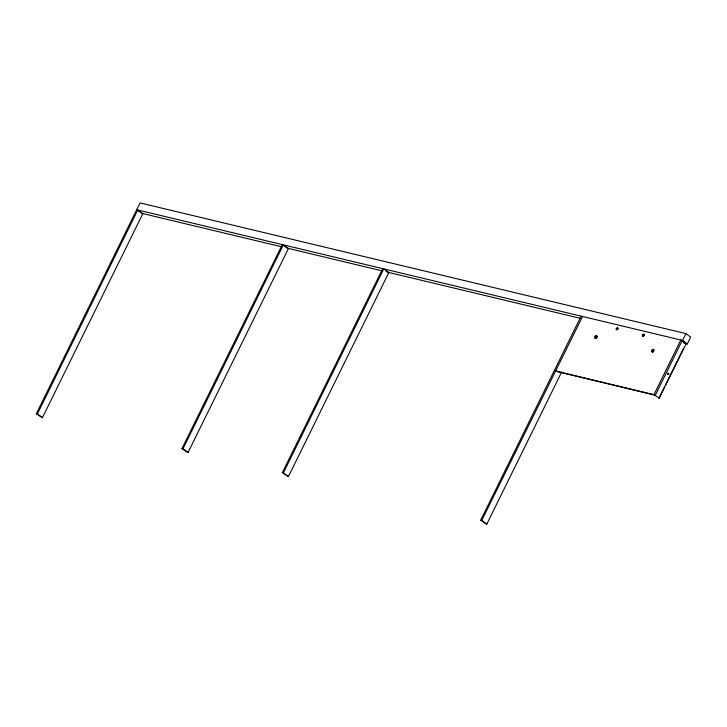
<?xml version="1.0" encoding="UTF-8"?>
<svg xmlns="http://www.w3.org/2000/svg" width="727" height="727" viewBox="0 0 727 727"><rect width="100%" height="100%" fill="white"/><g stroke="black" fill="none" stroke-linecap="round" stroke-linejoin="round"><path stroke-width="1.09" d="M36.35 413.708L37.386 413.954L137.748 209.985L142.792 213.72L42.43 417.689L36.35 413.708L140.075 202.915L685.924 333.602L690.65 337.101L687.288 343.926L683.98 343.135M181.959 448.568L182.995 448.813L283.357 244.854L288.401 248.579L188.029 452.548L181.959 448.568L282.321 244.599M282.358 472.605L283.394 472.859L383.765 268.89L388.8 272.625L288.437 476.585L282.358 472.605L382.729 268.645M561.735 371.879L486.836 524.085L485.8 523.84L480.756 520.114L581.118 316.145M480.756 520.114L481.792 520.359L582.472 316.627M681.717 340.5L682.162 340.645L655.272 395.279L555.274 371.024L653.955 394.652L680.836 340.018L681.753 340.39M136.712 209.739L682.562 340.427L685.924 333.602M664.505 387.1L659.025 398.232L686.252 343.68L682.162 340.645M665.496 385.083L683.416 348.66M667.777 373.187L668.604 373.796L667.686 374.514M141.438 213.238L281.485 246.771M287.001 248.089L381.839 270.798M387.346 272.116L580.328 318.317M142.792 213.72L137.503 210.321M288.401 248.579L284.839 246.471M388.8 272.625L386.082 271.126M653.955 394.652L654.863 395.025M654.836 395.134L659.371 398.314M682.562 340.427L687.288 343.926M681.817 340.563L685.906 343.598M481.792 520.359L486.836 524.085M283.394 472.859L288.437 476.585M182.995 448.813L188.029 452.548M37.386 413.954L42.43 417.689M653.955 351.041A1.427 0.936 -53.5 0 1 653.518 351.641M653.246 351.859A1.427 0.936 -53.5 0 1 651.928 351.623A1.427 0.936 -53.5 0 1 652.582 349.914A1.427 0.936 -53.5 0 1 654.018 349.841M595.458 338.437A1.427 0.936 -53.5 0 1 595.186 336.846A1.427 0.936 -53.5 0 1 596.849 335.992A1.427 0.936 -53.5 0 1 596.831 337.728M596.585 338.01A1.427 0.936 -53.5 0 1 595.722 338.455M643.849 335.901A1.036 0.682 -53.5 0 1 642.659 335.756A1.036 0.682 -53.5 0 1 643.659 334.384A1.036 0.682 -53.5 0 1 644.167 335.465M616.523 329.731A1.036 0.682 -53.5 0 1 616.878 328.422A1.036 0.682 -53.5 0 1 617.986 328.313A1.036 0.682 -53.5 0 1 617.632 329.622M667.822 373.76C668.322 376.55 669.667 371.661 667.822 373.76M652.628 351.777A1.427 0.936 -53.5 0 0 653.7 349.614A1.427 0.936 -53.5 0 0 651.746 350.35A1.427 0.936 -53.5 0 0 652.628 351.777M595.704 338.146A1.427 0.936 -53.5 0 0 596.767 335.983A1.427 0.936 -53.5 0 0 594.813 336.719A1.427 0.936 -53.5 0 0 595.704 338.146M643.122 335.938A1.036 0.682 -53.5 0 0 643.895 334.365A1.036 0.682 -53.5 0 0 642.468 334.902A1.036 0.682 -53.5 0 0 643.122 335.938M616.896 329.658A1.036 0.682 -53.5 0 0 617.668 328.086A1.036 0.682 -53.5 0 0 616.251 328.622A1.036 0.682 -53.5 0 0 616.896 329.658"/></g></svg>
